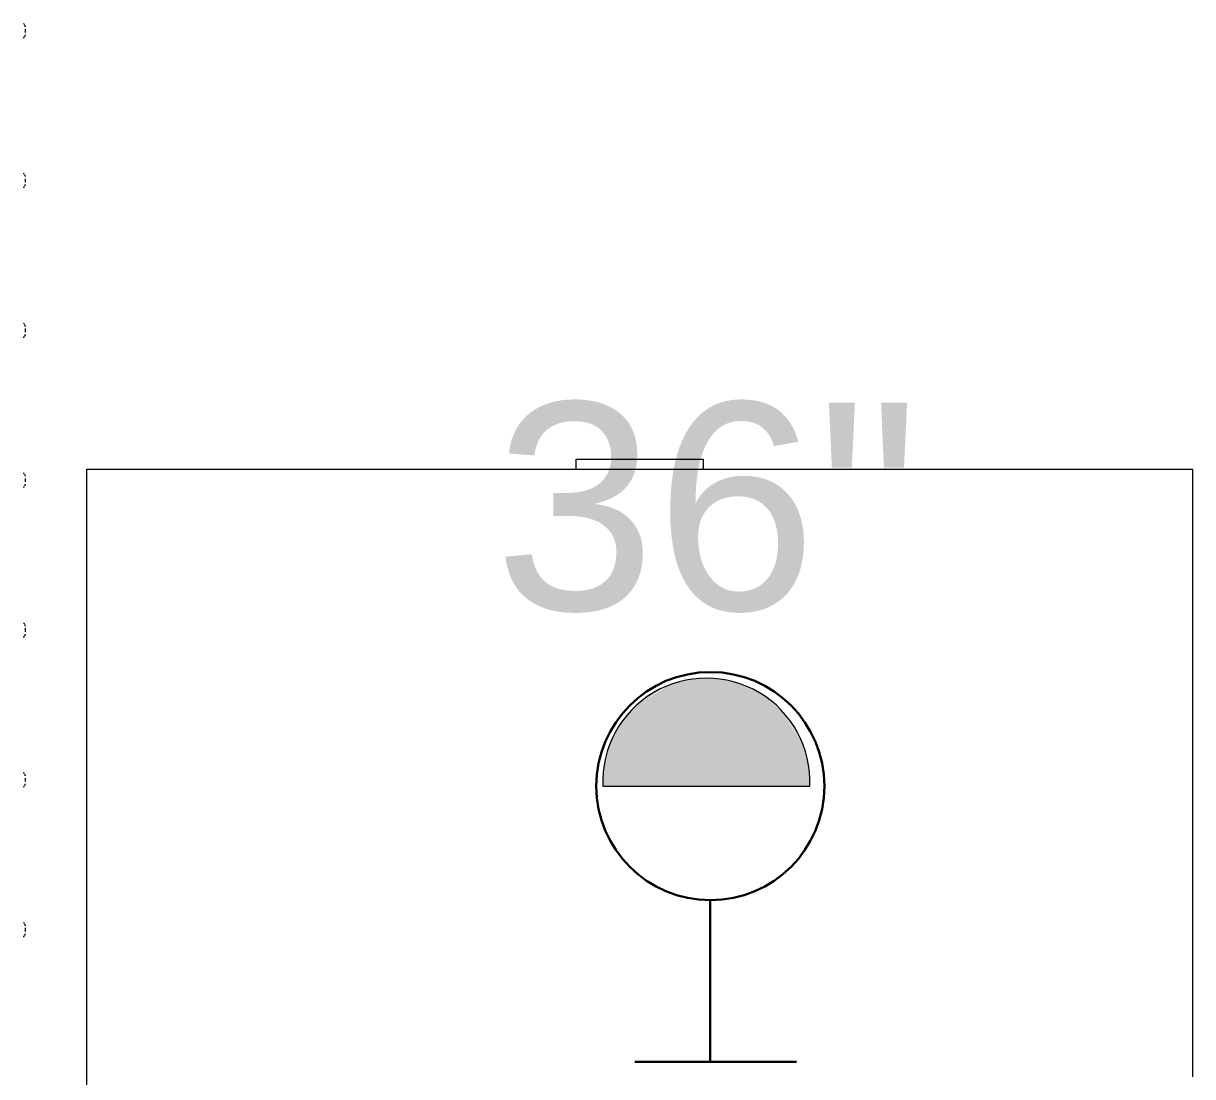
# Model space of a CAD drawing. Header units: inches. Extents: x -1176 to 1507, y -2563 to 978.
# Drawn here: x -1005.18 to -979.8, y 606.66 to 629.51 of the extents above; entities that cross this region are included whole.
import ezdxf

# ---------------------------------------------------------------- set-up
doc = ezdxf.new("R2010")
doc.units = ezdxf.units.IN
doc.header["$MEASUREMENT"] = 0
for name, color, linetype, lineweight in [('A-ANNO-NOTE', 131, 'Continuous', 40), ('A-GENM', 13, 'Continuous', 18), ('I-FURN', 30, 'Continuous', 9)]:
    doc.layers.add(name, color=color, linetype=linetype, lineweight=lineweight)
doc.styles.add('Swis721 Lt BT', font='swissl.ttf', dxfattribs={"height": 4.5})

# ---------------------------------------------------------------- blocks, each defined once
blk = doc.blocks.new('Bed_Side_Table_5122 - T-4-V33-2nd Floor Power _ Signal')
at = {"layer": 'I-FURN'}
for p, q in [((-1.378, 10), (1.378, 10)), ((-1.378, 9.787), (-1.378, 10)), ((1.378, 10), (1.378, 9.787)), ((-12, 9.787), (-1.378, 9.787)), ((-12, -3.992), (-12, 9.787)), ((-1.378, 9.787), (1.378, 9.787)), ((1.378, 9.787), (12, 9.787)), ((12, 9.787), (12, -3.398)), ((-11.47, -3.992), (-12, -3.992))]:
    blk.add_line(p, q, dxfattribs=at)
blk = doc.blocks.new('Cast_Iron_Radiator_8182 - Cast_Iron_Radiator_8182-V114-2nd Floor Power _ Signal')
at = {"layer": 'A-GENM', "lineweight": 9}
for p, q in [((-5.787, -4.933), (-5.75, -4.933)), ((-5.75, -4.933), (-5.713, -4.933)), ((-2.537, -4.933), (-2.5, -4.933)), ((-2.5, -4.933), (-2.463, -4.933)), ((0.713, -4.933), (0.75, -4.933)), ((0.75, -4.933), (0.787, -4.933)), ((3.963, -4.933), (4, -4.933)), ((4, -4.933), (4.037, -4.933)), ((7.213, -4.933), (7.25, -4.933)), ((7.25, -4.933), (7.287, -4.933)), ((10.463, -4.933), (10.5, -4.933)), ((10.5, -4.933), (10.537, -4.933)), ((13.713, -4.933), (13.75, -4.933)), ((13.75, -4.933), (13.787, -4.933))]:
    blk.add_line(p, q, dxfattribs=at)
at = {"layer": 'A-GENM', "lineweight": 9, "flags": 128}
for points in [[(-5.886, -4.904), (-5.892, -4.9), (-5.898, -4.896), (-5.904, -4.891), (-5.909, -4.887)], [(-5.838, -4.925), (-5.845, -4.923), (-5.852, -4.921), (-5.859, -4.918), (-5.866, -4.915), (-5.873, -4.912)], [(-5.628, -4.912), (-5.635, -4.915), (-5.642, -4.918), (-5.649, -4.921), (-5.656, -4.924), (-5.663, -4.926)], [(-5.591, -4.887), (-5.597, -4.892), (-5.603, -4.896), (-5.609, -4.901), (-5.615, -4.905)], [(-2.636, -4.904), (-2.642, -4.9), (-2.648, -4.896), (-2.654, -4.891), (-2.659, -4.887)], [(-2.588, -4.925), (-2.595, -4.923), (-2.602, -4.921), (-2.609, -4.918), (-2.616, -4.915), (-2.623, -4.912)], [(-2.378, -4.912), (-2.385, -4.915), (-2.392, -4.918), (-2.399, -4.921), (-2.406, -4.924), (-2.413, -4.926)], [(-2.341, -4.887), (-2.347, -4.892), (-2.353, -4.896), (-2.359, -4.901), (-2.365, -4.905)], [(0.614, -4.904), (0.608, -4.9), (0.602, -4.896), (0.596, -4.891), (0.591, -4.887)], [(0.662, -4.925), (0.655, -4.923), (0.648, -4.921), (0.641, -4.918), (0.634, -4.915), (0.627, -4.912)], [(0.872, -4.912), (0.865, -4.915), (0.858, -4.918), (0.851, -4.921), (0.844, -4.924), (0.837, -4.926)], [(0.909, -4.887), (0.903, -4.892), (0.897, -4.896), (0.891, -4.901), (0.885, -4.905)], [(3.864, -4.904), (3.858, -4.9), (3.852, -4.896), (3.846, -4.891), (3.841, -4.887)], [(3.912, -4.925), (3.905, -4.923), (3.898, -4.921), (3.891, -4.918), (3.884, -4.915), (3.877, -4.912)], [(4.122, -4.912), (4.115, -4.915), (4.108, -4.918), (4.101, -4.921), (4.094, -4.924), (4.087, -4.926)], [(4.159, -4.887), (4.153, -4.892), (4.147, -4.896), (4.141, -4.901), (4.135, -4.905)], [(7.114, -4.904), (7.108, -4.9), (7.102, -4.896), (7.096, -4.891), (7.091, -4.887)], [(7.162, -4.925), (7.155, -4.923), (7.148, -4.921), (7.141, -4.918), (7.134, -4.915), (7.127, -4.912)], [(7.372, -4.912), (7.365, -4.915), (7.358, -4.918), (7.351, -4.921), (7.344, -4.924), (7.337, -4.926)], [(7.409, -4.887), (7.403, -4.892), (7.397, -4.896), (7.391, -4.901), (7.385, -4.905)], [(10.364, -4.904), (10.358, -4.9), (10.352, -4.896), (10.346, -4.891), (10.341, -4.887)], [(10.412, -4.925), (10.405, -4.923), (10.398, -4.921), (10.391, -4.918), (10.384, -4.915), (10.377, -4.912)], [(10.622, -4.912), (10.615, -4.915), (10.608, -4.918), (10.601, -4.921), (10.594, -4.924), (10.587, -4.926)], [(10.659, -4.887), (10.653, -4.892), (10.647, -4.896), (10.641, -4.901), (10.635, -4.905)], [(13.614, -4.904), (13.608, -4.9), (13.602, -4.896), (13.596, -4.891), (13.591, -4.887)], [(13.662, -4.925), (13.655, -4.923), (13.648, -4.921), (13.641, -4.918), (13.634, -4.915), (13.627, -4.912)], [(13.872, -4.912), (13.865, -4.915), (13.858, -4.918), (13.851, -4.921), (13.844, -4.924), (13.837, -4.926)], [(13.909, -4.887), (13.903, -4.892), (13.897, -4.896), (13.891, -4.901), (13.885, -4.905)]]:
    blk.add_lwpolyline(points, dxfattribs=at)

msp = doc.modelspace()

# ---------------------------------------------------------------- hatches: boundary and pattern name
at = {"layer": 'A-ANNO-NOTE', "lineweight": 9}
for points in [[(-991.905, 614.683), (-989.111, 614.931), (-991.17, 615.151)], [(-991.17, 615.151), (-990.392, 615.304), (-990.709, 615.276)], [(-989.111, 614.931), (-990.392, 615.304), (-991.17, 615.151)], [(-989.111, 614.931), (-990.312, 615.304), (-990.392, 615.304)], [(-989.917, 615.262), (-989.995, 615.276), (-990.312, 615.304)], [(-989.111, 614.931), (-989.917, 615.262), (-990.312, 615.304)], [(-989.388, 615.088), (-989.609, 615.178), (-989.917, 615.262)], [(-989.111, 614.931), (-989.388, 615.088), (-989.917, 615.262)], [(-991.905, 614.683), (-991.244, 615.12), (-991.527, 614.974)], [(-988.168, 613.594), (-989.111, 614.931), (-991.905, 614.683)], [(-988.168, 613.594), (-988.237, 613.823), (-989.111, 614.931)], [(-988.237, 613.823), (-988.688, 614.569), (-989.111, 614.931)], [(-992.554, 613.517), (-991.905, 614.683), (-992.214, 614.319)], [(-992.554, 613.517), (-988.168, 613.594), (-991.905, 614.683)], [(-988.237, 613.823), (-988.367, 614.114), (-988.635, 614.509)], [(-992.554, 613.517), (-992.214, 614.319), (-992.407, 613.971)], [(-992.6, 612.962), (-988.102, 613.042), (-992.554, 613.517)], [(-988.102, 613.042), (-988.168, 613.594), (-992.554, 613.517)], [(-988.104, 612.962), (-988.102, 613.042), (-992.6, 612.962)]]:
    msp.add_hatch(color=256, dxfattribs=at).paths.add_polyline_path(points, flags=0)

# ---------------------------------------------------------------- linework, layer by layer
msp.add_line((-992.6, 612.962), (-988.104, 612.962), dxfattribs=at)
at = {"layer": 'A-ANNO-NOTE', "lineweight": 30}
for p, q in [((-990.268, 606.981), (-990.268, 610.487)), ((-991.904, 606.981), (-988.398, 606.981))]:
    msp.add_line(p, q, dxfattribs=at)
msp.add_circle((-990.265, 612.962), 2.475, dxfattribs=at)
at = {"layer": 'A-ANNO-NOTE', "lineweight": 9}
msp.add_arc((-990.352, 613.055), 2.25, 357.6427, 182.3573, dxfattribs=at)

# ---------------------------------------------------------------- block references
at = {"layer": 'A-GENM', "lineweight": 9, "rotation": 89.9999999999999}
msp.add_blockref('Cast_Iron_Radiator_8182 - Cast_Iron_Radiator_8182-V114-2nd Floor Power _ Signal', (-1010.062, 615.598), dxfattribs=at)
at = {"layer": 'I-FURN'}
msp.add_blockref('Bed_Side_Table_5122 - T-4-V33-2nd Floor Power _ Signal', (-991.798, 610.052), dxfattribs=at)

# ---------------------------------------------------------------- texts
at = {"layer": 'A-ANNO-NOTE', "lineweight": 9, "insert": (-994.951, 621.283), "char_height": 4.5, "width": 10.302, "attachment_point": 1, "style": 'Swis721 Lt BT'}
msp.add_mtext('36"', dxfattribs=at)

doc.saveas('drawing.dxf')
